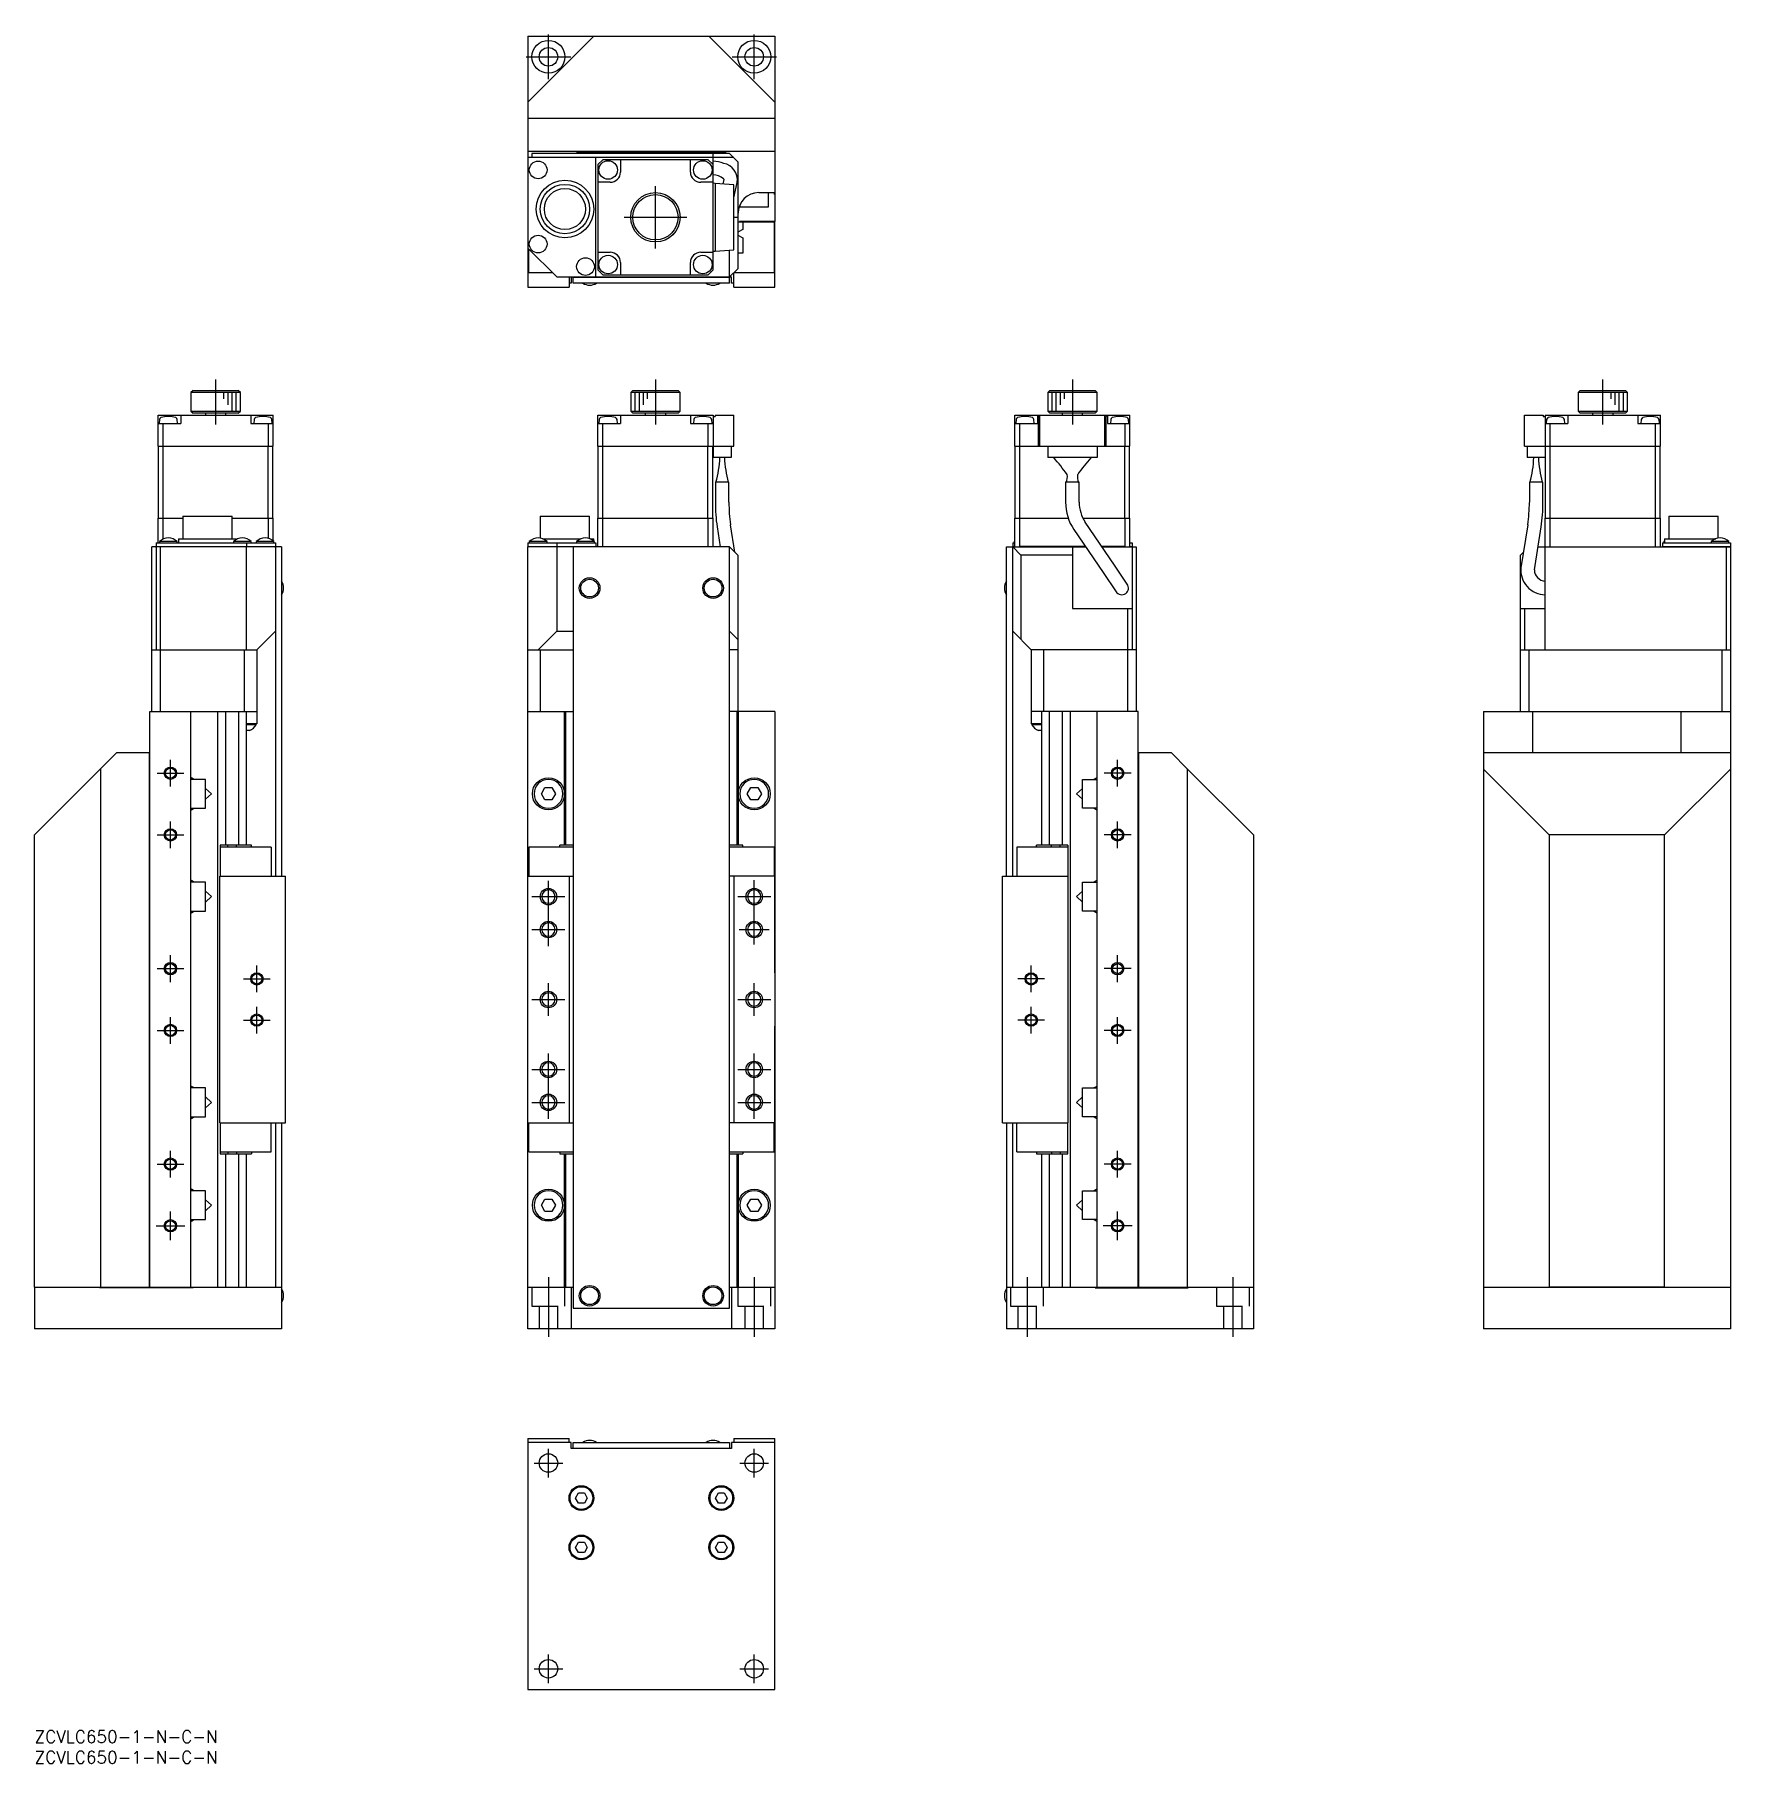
# Model space of a CAD drawing. Extents: x 0 to 412, y -8 to 412.
import ezdxf

# ---------------------------------------------------------------- set-up
doc = ezdxf.new("R2010")
doc.units = 0
doc.header["$LTSCALE"] = 0.5
doc.linetypes.add('CENTER', pattern=[50.8, 31.75, -6.35, 6.35, -6.35])
doc.linetypes.add('DASHED', pattern=[19.05, 12.7, -6.35])
for name, color, linetype in [('MSM_CENTER', 1, 'CENTER'), ('MSM_CONTINUOUS', 7, 'CONTINUOUS'), ('MSM_DASHED', 4, 'DASHED'), ('MSM_NARROW', 5, 'CONTINUOUS'), ('MSM_PART_NUMBER', 7, 'CONTINUOUS')]:
    doc.layers.add(name, color=color, linetype=linetype)
doc.styles.get("Standard").update_dxf_attribs({"font": 'txt.shx', "height": 3, "bigfont": 'bigfont.shx'})

# ---------------------------------------------------------------- blocks, each defined once
blk = doc.blocks.new('*U2')
at = {"layer": 'MSM_PART_NUMBER'}
blk.add_text('ZCVLC650-1-N-C-N', height=3, dxfattribs=at).set_placement((0, -3))
blk = doc.blocks.new('*U3')
at = {"layer": 'MSM_PART_NUMBER'}
blk.add_text('ZCVLC650-1-N-C-N', height=3, dxfattribs=at).set_placement((0, -8))

msp = doc.modelspace()

# ---------------------------------------------------------------- linework, layer by layer
at = {"layer": 'MSM_CENTER'}
for p, q in [((124.85, 401.38), (124.85, 412.18)), ((174.85, 401.38), (174.85, 412.18)), ((119.45, 406.78), (130.25, 406.78)), ((169.45, 406.78), (180.25, 406.78)), ((150.85, 360.18), (150.85, 375.38)), ((143.25, 367.78), (158.45, 367.78)), ((44, 317.43), (44, 328.38)), ((150.85, 328.38), (150.85, 317.43)), ((252.14, 328.38), (252.14, 317.43)), ((381.02, 317.43), (381.02, 328.38)), ((33, 229.41), (33, 235.91)), ((263.14, 229.41), (263.14, 235.91)), ((29.75, 232.66), (36.25, 232.66)), ((266.39, 232.66), (259.89, 232.66)), ((33, 214.41), (33, 220.91)), ((263.14, 214.41), (263.14, 220.91)), ((29.75, 217.66), (36.25, 217.66)), ((266.39, 217.66), (259.89, 217.66)), ((124.85, 190.66), (124.85, 206.66)), ((174.85, 191.01), (174.85, 206.66)), ((120.85, 202.66), (128.85, 202.66)), ((170.85, 202.66), (178.85, 202.66)), ((120.85, 194.66), (128.85, 194.66)), ((171.2, 194.66), (178.5, 194.66)), ((29.75, 185.16), (36.25, 185.16)), ((33, 181.91), (33, 188.41)), ((54, 179.41), (54, 185.91)), ((242.14, 179.41), (242.14, 185.91)), ((266.39, 185.16), (259.89, 185.16)), ((263.14, 181.91), (263.14, 188.41)), ((50.75, 182.66), (57.25, 182.66)), ((124.85, 173.66), (124.85, 181.66)), ((174.85, 173.66), (174.85, 181.66)), ((245.39, 182.66), (238.89, 182.66)), ((120.85, 177.66), (128.85, 177.66)), ((170.85, 177.66), (178.85, 177.66)), ((33, 166.91), (33, 173.41)), ((50.75, 172.66), (57.25, 172.66)), ((54, 169.41), (54, 175.91)), ((245.39, 172.66), (238.89, 172.66)), ((242.14, 169.41), (242.14, 175.91)), ((263.14, 166.91), (263.14, 173.41)), ((29.75, 170.16), (36.25, 170.16)), ((266.39, 170.16), (259.89, 170.16)), ((124.85, 148.66), (124.85, 164.66)), ((174.85, 148.66), (174.85, 164.66)), ((120.85, 160.66), (128.85, 160.66)), ((170.85, 160.66), (178.85, 160.66)), ((120.85, 152.66), (128.85, 152.66)), ((170.85, 152.66), (178.85, 152.66)), ((33, 134.41), (33, 140.91)), ((263.14, 134.41), (263.14, 140.91)), ((29.75, 137.66), (36.25, 137.66)), ((266.39, 137.66), (259.89, 137.66)), ((33, 119.16), (33, 126.16)), ((263.14, 119.16), (263.14, 126.16)), ((29.5, 122.66), (36.5, 122.66)), ((266.64, 122.66), (259.64, 122.66)), ((124.85, 110.16), (124.85, 95.66)), ((174.85, 110.16), (174.85, 95.66)), ((241.14, 110.16), (241.14, 95.66)), ((291.14, 110.16), (291.14, 95.66)), ((124.85, 61.53), (124.85, 68.48)), ((174.85, 61.53), (174.85, 68.48)), ((121.37, 65), (128.32, 65)), ((171.37, 65), (178.32, 65)), ((124.85, 11.53), (124.85, 18.48)), ((174.85, 11.53), (174.85, 18.48)), ((121.37, 15), (128.32, 15)), ((171.37, 15), (178.32, 15))]:
    msp.add_line(p, q, dxfattribs=at)
at = {"layer": 'MSM_CONTINUOUS'}
for p, q in [((119.85, 395.78), (135.85, 411.78)), ((119.85, 411.78), (179.85, 411.78)), ((119.85, 411.78), (119.85, 350.78)), ((163.85, 411.78), (179.85, 395.78)), ((179.85, 411.78), (179.85, 366.78)), ((119.85, 395.98), (119.95, 395.98)), ((119.95, 395.98), (119.95, 395.88)), ((179.85, 395.88), (179.75, 395.88)), ((179.85, 391.78), (119.85, 391.78)), ((119.85, 383.88), (119.95, 383.78)), ((179.85, 383.78), (119.85, 383.78)), ((168.85, 383.28), (120.85, 383.28)), ((120.85, 383.28), (120.85, 382.28)), ((120.85, 382.38), (164.85, 382.38)), ((131.85, 383.48), (131.85, 383.78)), ((167.85, 383.48), (131.85, 383.48)), ((164.85, 382.38), (164.75, 382.28)), ((164.85, 382.38), (164.85, 383.28)), ((167.85, 383.78), (167.85, 383.48)), ((170.85, 381.28), (168.85, 383.28)), ((179.75, 383.78), (179.85, 383.88)), ((169.85, 382.28), (119.85, 382.28)), ((136.35, 353.28), (136.35, 382.28)), ((138.05, 381.78), (136.85, 380.58)), ((136.85, 380.58), (136.85, 354.98)), ((163.65, 381.78), (138.05, 381.78)), ((142.35, 381.78), (142.35, 378.78)), ((159.35, 378.78), (159.35, 381.78)), ((164.85, 380.58), (163.65, 381.78)), ((164.85, 354.98), (164.85, 382.28)), ((170.85, 381.28), (170.85, 355.28)), ((139.85, 376.28), (136.85, 376.28)), ((164.85, 376.28), (161.85, 376.28)), ((165.35, 376), (164.85, 376.03)), ((169.85, 375.68), (165.35, 376)), ((165.35, 376), (165.35, 359.57)), ((167.5, 376.99), (167.24, 375.87)), ((167.38, 377.15), (167.46, 377.05)), ((167.46, 377.05), (167.5, 376.97)), ((169.85, 372.52), (170.72, 376.24)), ((169.85, 359.88), (169.85, 375.68)), ((171.35, 370.74), (171.35, 370.28)), ((171.35, 370.28), (178.35, 370.28)), ((175.95, 373.78), (179.85, 373.78)), ((178.35, 370.28), (178.35, 373.78)), ((179.75, 373.28), (179.75, 373.78)), ((179.85, 373.28), (179.75, 373.28)), ((169.85, 367.78), (170.85, 367.78)), ((170.95, 367.28), (170.85, 367.28)), ((170.85, 366.68), (179.65, 366.68)), ((170.95, 367.28), (170.95, 368.78)), ((179.85, 366.78), (171.25, 366.78)), ((171.25, 366.78), (171.25, 366.68)), ((172.05, 366.68), (172.05, 364.81)), ((179.65, 366.68), (179.65, 354.28)), ((179.85, 350.78), (179.85, 366.78)), ((172.05, 364.81), (170.85, 364.12)), ((170.85, 363.45), (172.05, 362.76)), ((172.05, 362.76), (172.05, 359.08)), ((119.85, 360.28), (126.85, 353.28)), ((120.05, 354.28), (120.05, 360.08)), ((136.85, 359.28), (139.85, 359.28)), ((161.85, 359.28), (164.85, 359.28)), ((164.85, 359.53), (165.35, 359.57)), ((165.35, 359.57), (169.85, 359.88)), ((168.85, 351.78), (168.85, 359.81)), ((172.05, 359.08), (170.85, 359.08)), ((125.85, 354.28), (120.05, 354.28)), ((126.85, 353.28), (169.35, 353.28)), ((129.85, 353.28), (129.85, 350.78)), ((130.35, 353.28), (130.35, 351.78)), ((130.85, 351.78), (130.85, 353.28)), ((168.85, 353.18), (130.85, 353.18)), ((136.85, 354.98), (138.05, 353.78)), ((138.05, 353.78), (163.65, 353.78)), ((142.35, 356.78), (142.35, 353.78)), ((159.35, 353.78), (159.35, 356.78)), ((163.65, 353.78), (164.85, 354.98)), ((170.85, 355.28), (168.85, 353.28)), ((169.35, 351.78), (169.35, 353.28)), ((169.85, 354.08), (169.65, 354.08)), ((179.65, 354.28), (169.85, 354.28)), ((169.85, 350.78), (169.85, 354.08)), ((119.85, 350.78), (129.85, 350.78)), ((130.35, 351.78), (129.85, 351.78)), ((168.85, 351.78), (130.85, 351.78)), ((169.85, 351.78), (169.35, 351.78)), ((169.85, 350.78), (179.85, 350.78)), ((38.5, 325.66), (38, 325.16)), ((38, 325.16), (38, 320.66)), ((50, 325.16), (38, 325.16)), ((38.5, 325.66), (49.5, 325.66)), ((50, 325.16), (49.5, 325.66)), ((50, 320.66), (50, 325.16)), ((145.35, 325.66), (144.85, 325.16)), ((156.85, 325.16), (144.85, 325.16)), ((144.85, 325.16), (144.85, 320.66)), ((145.35, 325.66), (156.35, 325.66)), ((156.85, 325.16), (156.35, 325.66)), ((156.85, 320.66), (156.85, 325.16)), ((246.64, 325.66), (246.14, 325.16)), ((258.14, 325.16), (246.14, 325.16)), ((246.14, 325.16), (246.14, 320.66)), ((246.64, 325.66), (257.64, 325.66)), ((258.14, 325.16), (257.64, 325.66)), ((258.14, 320.66), (258.14, 325.16)), ((375.52, 325.66), (375.02, 325.16)), ((387.02, 325.16), (375.02, 325.16)), ((375.02, 325.16), (375.02, 320.66)), ((375.52, 325.66), (386.52, 325.66)), ((387.02, 325.16), (386.52, 325.66)), ((387.02, 320.66), (387.02, 325.16)), ((30, 312.16), (30, 319.66)), ((30, 319.66), (58, 319.66)), ((35.5, 319.66), (35.5, 317.66)), ((38, 320.66), (38.5, 320.16)), ((38, 320.66), (50, 320.66)), ((49.5, 320.16), (38.5, 320.16)), ((41.5, 320.16), (41.5, 319.66)), ((46.5, 319.66), (46.5, 320.16)), ((49.5, 320.16), (50, 320.66)), ((52.5, 319.66), (52.5, 317.66)), ((58, 312.16), (58, 319.66)), ((136.85, 319.66), (164.85, 319.66)), ((136.85, 312.16), (136.85, 319.66)), ((142.35, 319.66), (142.35, 317.66)), ((144.85, 320.66), (156.85, 320.66)), ((144.85, 320.66), (145.35, 320.16)), ((156.35, 320.16), (145.35, 320.16)), ((148.35, 320.16), (148.35, 319.66)), ((153.35, 319.66), (153.35, 320.16)), ((156.35, 320.16), (156.85, 320.66)), ((159.35, 319.66), (159.35, 317.66)), ((164.85, 319.66), (164.85, 309.36)), ((164.85, 319.36), (165.35, 319.36)), ((165.35, 319.66), (169.85, 319.66)), ((165.35, 319.66), (165.35, 319.36)), ((169.85, 312.16), (169.85, 319.66)), ((238.14, 312.16), (238.14, 319.66)), ((238.14, 319.66), (266.14, 319.66)), ((243.64, 319.66), (243.64, 317.66)), ((243.89, 312.16), (243.89, 319.36)), ((243.89, 319.36), (243.92, 319.36)), ((243.92, 319.66), (243.92, 319.36)), ((244.24, 312.16), (244.24, 319.66)), ((246.14, 320.66), (246.64, 320.16)), ((246.14, 320.66), (258.14, 320.66)), ((257.64, 320.16), (246.64, 320.16)), ((249.64, 320.16), (249.64, 319.66)), ((254.64, 319.66), (254.64, 320.16)), ((257.64, 320.16), (258.14, 320.66)), ((260.04, 312.16), (260.04, 319.66)), ((260.35, 319.66), (260.35, 319.36)), ((260.35, 319.36), (260.39, 319.36)), ((260.39, 312.16), (260.39, 319.36)), ((260.64, 319.66), (260.64, 317.66)), ((266.14, 312.16), (266.14, 319.66)), ((362.02, 312.16), (362.02, 319.66)), ((362.02, 319.66), (366.52, 319.66)), ((366.52, 319.66), (366.52, 319.36)), ((366.52, 319.36), (367.02, 319.36)), ((367.02, 319.66), (395.02, 319.66)), ((367.02, 319.66), (367.02, 309.36)), ((372.52, 319.66), (372.52, 317.66)), ((375.02, 320.66), (387.02, 320.66)), ((375.02, 320.66), (375.52, 320.16)), ((386.52, 320.16), (375.52, 320.16)), ((378.52, 320.16), (378.52, 319.66)), ((383.52, 319.66), (383.52, 320.16)), ((386.52, 320.16), (387.02, 320.66)), ((389.52, 319.66), (389.52, 317.66)), ((395.02, 312.16), (395.02, 319.66)), ((30, 317.66), (35.5, 317.66)), ((30.34, 318.64), (30.25, 317.66)), ((31.2, 312.16), (31.2, 317.66)), ((34.75, 317.66), (34.66, 318.64)), ((52.5, 317.66), (58, 317.66)), ((53.34, 318.64), (53.25, 317.66)), ((56.8, 312.16), (56.8, 317.66)), ((57.75, 317.66), (57.66, 318.64)), ((136.85, 317.66), (142.35, 317.66)), ((137.18, 318.64), (137.1, 317.66)), ((138.05, 312.16), (138.05, 317.66)), ((141.6, 317.66), (141.51, 318.64)), ((159.35, 317.66), (164.85, 317.66)), ((160.18, 318.64), (160.1, 317.66)), ((163.65, 312.16), (163.65, 317.66)), ((164.6, 317.66), (164.51, 318.64)), ((238.14, 317.66), (243.64, 317.66)), ((238.48, 318.64), (238.39, 317.66)), ((239.34, 312.16), (239.34, 317.66)), ((242.89, 317.66), (242.8, 318.64)), ((260.64, 317.66), (266.14, 317.66)), ((261.48, 318.64), (261.39, 317.66)), ((264.94, 312.16), (264.94, 317.66)), ((265.89, 317.66), (265.8, 318.64)), ((367.02, 317.66), (372.52, 317.66)), ((367.36, 318.64), (367.27, 317.66)), ((368.22, 312.16), (368.22, 317.66)), ((371.77, 317.66), (371.68, 318.64)), ((389.52, 317.66), (395.02, 317.66)), ((390.36, 318.64), (390.27, 317.66)), ((393.82, 312.16), (393.82, 317.66)), ((394.77, 317.66), (394.68, 318.64)), ((30, 312.16), (58, 312.16)), ((30.1, 294.66), (30.1, 312.16)), ((31.24, 294.66), (31.24, 312.16)), ((56.76, 294.66), (56.76, 312.16)), ((57.9, 294.66), (57.9, 312.16)), ((136.85, 312.16), (169.85, 312.16)), ((136.95, 294.66), (136.95, 312.16)), ((138.09, 294.66), (138.09, 312.16)), ((163.61, 294.66), (163.61, 312.16)), ((164.75, 294.66), (164.75, 312.16)), ((169.25, 312.16), (169.25, 309.36)), ((238.14, 312.16), (266.14, 312.16)), ((238.24, 294.66), (238.24, 312.16)), ((239.38, 294.66), (239.38, 312.16)), ((246.14, 312.16), (246.14, 309.36)), ((258.14, 312.16), (258.14, 309.36)), ((264.9, 294.66), (264.9, 312.16)), ((266.04, 294.66), (266.04, 312.16)), ((362.02, 312.16), (395.02, 312.16)), ((362.62, 312.16), (362.62, 309.36)), ((367.12, 294.66), (367.12, 312.16)), ((368.26, 294.66), (368.26, 312.16)), ((393.78, 294.66), (393.78, 312.16)), ((394.92, 294.66), (394.92, 312.16)), ((169.25, 309.36), (164.85, 309.36)), ((258.14, 309.36), (246.14, 309.36)), ((367.02, 309.36), (362.62, 309.36)), ((168.7, 303.36), (165.4, 303.36)), ((165.4, 303.36), (165.4, 298.5)), ((168.7, 298.5), (168.7, 303.36)), ((253.79, 303.36), (250.49, 303.36)), ((250.49, 303.36), (250.49, 298.5)), ((253.4, 305.21), (253.44, 305.3)), ((253.79, 298.5), (253.79, 303.36)), ((366.47, 303.36), (363.17, 303.36)), ((363.17, 303.36), (363.17, 298.5)), ((366.47, 298.5), (366.47, 303.36)), ((30, 294.66), (36, 294.66)), ((30, 288.66), (30, 294.66)), ((31.2, 289.56), (31.2, 294.66)), ((36, 295.16), (48, 295.16)), ((36, 295.16), (36, 289.66)), ((48, 289.66), (48, 295.16)), ((48, 294.66), (58, 294.66)), ((56.8, 289.75), (56.8, 294.66)), ((58, 289.09), (58, 294.66)), ((122.85, 295.16), (134.85, 295.16)), ((122.85, 295.16), (122.85, 289.82)), ((134.85, 289.69), (134.85, 295.16)), ((136.85, 287.66), (136.85, 294.66)), ((136.85, 294.66), (164.85, 294.66)), ((138.05, 287.66), (138.05, 294.66)), ((163.65, 287.66), (163.65, 294.66)), ((164.85, 287.76), (164.85, 294.66)), ((238.14, 287.66), (238.14, 294.66)), ((238.14, 294.66), (251.13, 294.66)), ((239.34, 287.76), (239.34, 294.66)), ((254.7, 294.66), (266.14, 294.66)), ((264.94, 287.76), (264.94, 294.66)), ((266.14, 287.66), (266.14, 294.66)), ((367.02, 287.76), (367.02, 294.66)), ((367.02, 294.66), (395.02, 294.66)), ((368.22, 287.66), (368.22, 294.66)), ((393.82, 287.66), (393.82, 294.66)), ((395.02, 287.66), (395.02, 294.66)), ((397.02, 295.16), (409.02, 295.16)), ((397.02, 295.16), (397.02, 289.66)), ((409.02, 289.82), (409.02, 295.16)), ((165.83, 292.53), (166.6, 287.66)), ((170.14, 286.37), (169.09, 293.04)), ((252.52, 291.86), (259.6, 281.41)), ((262.34, 283.26), (255.25, 293.71)), ((362.78, 293.04), (361.13, 282.59)), ((364.39, 282.08), (366.04, 292.53)), ((29.4, 287.66), (28.5, 287.66)), ((28.5, 247.66), (28.5, 287.66)), ((29.4, 287.66), (29.5, 287.56)), ((29.5, 288.66), (29.5, 287.76)), ((29.5, 288.66), (58.5, 288.66)), ((29.5, 287.76), (58.5, 287.76)), ((29.5, 287.76), (29.6, 287.66)), ((29.5, 287.66), (29.5, 262.66)), ((58.5, 287.66), (29.5, 287.66)), ((34.65, 288.95), (30.35, 288.95)), ((30.35, 288.95), (30.35, 288.66)), ((30.5, 287.66), (30.5, 247.66)), ((34.65, 288.66), (34.65, 288.95)), ((35, 289.66), (49, 289.66)), ((35, 289.66), (35, 288.66)), ((52.65, 288.95), (48.35, 288.95)), ((48.35, 288.95), (48.35, 288.66)), ((49, 289.46), (49, 289.66)), ((51.46, 287.66), (51.5, 287.76)), ((51.5, 288.66), (51.5, 287.76)), ((51.5, 262.66), (51.5, 287.66)), ((52.65, 288.66), (52.65, 288.95)), ((58.15, 288.95), (53.85, 288.95)), ((53.85, 288.95), (53.85, 288.66)), ((58.15, 288.66), (58.15, 288.95)), ((58.4, 287.66), (58.5, 287.76)), ((58.5, 288.66), (58.5, 287.76)), ((58.6, 287.66), (58.5, 287.56)), ((58.5, 287.66), (58.5, 207.66)), ((60, 287.66), (58.6, 287.66)), ((60, 287.66), (60, 207.66)), ((119.85, 288.66), (136.35, 288.66)), ((119.85, 288.66), (119.85, 287.76)), ((119.95, 287.66), (119.85, 287.76)), ((119.85, 287.76), (136.35, 287.76)), ((119.85, 97.66), (119.85, 287.66)), ((168.85, 287.66), (119.85, 287.66)), ((124.5, 288.95), (120.2, 288.95)), ((120.2, 288.95), (120.2, 288.66)), ((123.43, 289.66), (132.77, 289.66)), ((124.5, 288.66), (124.5, 288.95)), ((126.85, 288.66), (126.85, 287.76)), ((126.89, 287.66), (126.85, 287.76)), ((126.85, 287.66), (126.85, 267.16)), ((130.85, 287.66), (130.85, 102.66)), ((136, 288.95), (131.7, 288.95)), ((131.7, 288.95), (131.7, 288.66)), ((134.93, 289.66), (135.85, 289.66)), ((135.85, 289.09), (135.85, 289.66)), ((136, 288.66), (136, 288.95)), ((136.25, 287.66), (136.35, 287.76)), ((136.35, 288.66), (136.35, 287.76)), ((164.75, 287.66), (164.85, 287.76)), ((170.85, 285.66), (168.85, 287.66)), ((168.85, 102.66), (168.85, 287.66)), ((236.14, 207.66), (236.14, 287.66)), ((236.14, 287.66), (237.54, 287.66)), ((237.64, 287.56), (237.54, 287.66)), ((237.64, 288.66), (238.14, 288.66)), ((237.64, 288.66), (237.64, 287.76)), ((237.74, 287.66), (237.64, 287.76)), ((237.64, 287.76), (238.14, 287.76)), ((239.64, 285.66), (237.64, 287.66)), ((237.64, 287.66), (255.37, 287.66)), ((237.64, 207.66), (237.64, 287.66)), ((238.14, 288.95), (237.99, 288.95)), ((237.99, 288.95), (237.99, 288.66)), ((239.24, 287.66), (239.34, 287.76)), ((255.3, 287.76), (239.34, 287.76)), ((252.14, 287.66), (252.14, 272.66)), ((264.94, 287.76), (259.29, 287.76)), ((259.35, 287.66), (266.64, 287.66)), ((264.94, 287.76), (265.04, 287.66)), ((266.14, 288.66), (266.64, 288.66)), ((266.14, 287.76), (266.64, 287.76)), ((266.64, 287.76), (266.54, 287.66)), ((266.64, 288.66), (266.64, 287.76)), ((266.64, 287.66), (266.64, 262.66)), ((266.74, 287.66), (266.64, 287.56)), ((266.74, 262.66), (266.74, 287.66)), ((266.74, 287.66), (267.64, 287.66)), ((267.64, 287.66), (267.64, 247.66)), ((361.73, 286.37), (361.02, 285.66)), ((365.27, 287.66), (412.02, 287.66)), ((367.02, 287.76), (367.12, 287.66)), ((367.02, 262.66), (367.02, 287.66)), ((395.52, 288.66), (412.02, 288.66)), ((395.52, 288.66), (395.52, 287.76)), ((395.52, 287.76), (412.02, 287.76)), ((395.52, 287.76), (395.62, 287.66)), ((396.02, 288.95), (395.87, 288.95)), ((395.87, 288.95), (395.87, 288.66)), ((396.02, 289.66), (408.44, 289.66)), ((396.02, 289.66), (396.02, 288.66)), ((411.67, 288.95), (407.37, 288.95)), ((407.37, 288.95), (407.37, 288.66)), ((411.02, 287.66), (411.02, 262.66)), ((411.67, 288.66), (411.67, 288.95)), ((412.02, 287.76), (411.92, 287.66)), ((412.02, 288.66), (412.02, 287.76)), ((412.02, 287.66), (412.02, 97.66)), ((170.85, 285.66), (170.85, 247.66)), ((239.64, 285.66), (239.64, 265.16)), ((252.14, 285.66), (239.64, 285.66)), ((265.48, 278.62), (262.34, 283.26)), ((361.02, 247.66), (361.02, 285.66)), ((259.6, 281.41), (262.75, 276.77)), ((252.14, 272.66), (266.64, 272.66)), ((265.64, 247.66), (265.64, 272.66)), ((361.02, 272.66), (367.02, 272.66)), ((362.02, 272.66), (362.02, 262.66)), ((54, 262.66), (58.5, 267.16)), ((122.35, 262.66), (126.85, 267.16)), ((126.85, 267.16), (130.85, 267.16)), ((168.85, 267.16), (170.85, 265.16)), ((237.64, 267.16), (242.14, 262.66)), ((28.5, 262.66), (54, 262.66)), ((51, 247.66), (51, 262.66)), ((54, 262.66), (54, 244.66)), ((119.85, 262.66), (130.85, 262.66)), ((122.85, 262.66), (122.85, 247.66)), ((170.85, 262.66), (168.85, 262.66)), ((242.14, 262.66), (242.14, 244.66)), ((267.64, 262.66), (242.14, 262.66)), ((245.14, 262.66), (245.14, 247.66)), ((361.02, 262.66), (412.02, 262.66)), ((363.02, 262.66), (363.02, 247.66)), ((410.02, 247.66), (410.02, 262.66)), ((28, 107.66), (28, 247.66)), ((28, 247.66), (54, 247.66)), ((38, 107.66), (38, 247.66)), ((44.5, 107.66), (44.5, 247.66)), ((46.46, 215.16), (46.46, 247.66)), ((49.54, 247.66), (49.54, 215.16)), ((51.5, 215.16), (51.5, 247.66)), ((54, 244.66), (51.5, 244.66)), ((53.85, 244.46), (51.5, 244.46)), ((53.85, 244.46), (53.85, 244.66)), ((119.85, 247.66), (130.85, 247.66)), ((128.75, 215.16), (128.75, 247.66)), ((129.05, 215.16), (129.05, 247.66)), ((179.85, 247.66), (168.85, 247.66)), ((170.65, 247.66), (170.65, 215.16)), ((170.95, 247.66), (170.95, 215.16)), ((179.85, 247.66), (179.85, 97.66)), ((268.14, 247.66), (242.14, 247.66)), ((244.64, 244.66), (242.14, 244.66)), ((242.29, 244.66), (242.29, 244.46)), ((244.64, 244.46), (242.29, 244.46)), ((244.64, 247.66), (244.64, 215.16)), ((246.6, 215.16), (246.6, 247.66)), ((249.68, 247.66), (249.68, 215.16)), ((251.64, 247.66), (251.64, 107.66)), ((258.14, 107.66), (258.14, 247.66)), ((268.14, 107.66), (268.14, 247.66)), ((352.02, 247.66), (352.02, 97.66)), ((352.02, 247.66), (412.02, 247.66)), ((364.02, 237.66), (364.02, 247.66)), ((400.02, 237.66), (400.02, 247.66)), ((52.22, 243.01), (51.5, 243.01)), ((244.64, 243.01), (243.92, 243.01)), ((20, 237.66), (0, 217.66)), ((20, 237.66), (28, 237.66)), ((27.9, 107.66), (27.9, 237.66)), ((268.14, 237.66), (276.14, 237.66)), ((268.24, 237.66), (268.24, 107.66)), ((280.14, 233.66), (276.14, 237.66)), ((352.02, 237.66), (412.02, 237.66)), ((16, 233.66), (16, 107.66)), ((38.12, 231.56), (38, 231.4)), ((41.5, 231.16), (38, 231.16)), ((38.87, 231.16), (38.12, 231.56)), ((41.5, 224.16), (41.5, 231.16)), ((254.64, 224.16), (254.64, 231.16)), ((254.64, 231.16), (258.14, 231.16)), ((257.27, 231.16), (258.02, 231.56)), ((258.02, 231.56), (258.14, 231.4)), ((280.14, 107.66), (280.14, 233.66)), ((296.14, 217.66), (280.14, 233.66)), ((368.02, 217.66), (352.02, 233.66)), ((412.02, 233.66), (396.02, 217.66)), ((43, 227.66), (41.5, 228.98)), ((41.5, 226.34), (43, 227.66)), ((123.12, 227.66), (123.98, 229.16)), ((123.98, 226.16), (123.12, 227.66)), ((123.98, 229.16), (125.71, 229.16)), ((125.71, 229.16), (126.58, 227.66)), ((126.58, 227.66), (125.71, 226.16)), ((173.12, 227.66), (173.98, 229.16)), ((173.98, 226.16), (173.12, 227.66)), ((173.98, 229.16), (175.71, 229.16)), ((175.71, 229.16), (176.58, 227.66)), ((176.58, 227.66), (175.71, 226.16)), ((253.14, 227.66), (254.64, 228.98)), ((254.64, 226.34), (253.14, 227.66)), ((38, 224.16), (41.5, 224.16)), ((38, 223.92), (38.12, 223.76)), ((38.12, 223.76), (38.87, 224.16)), ((125.71, 226.16), (123.98, 226.16)), ((175.71, 226.16), (173.98, 226.16)), ((258.14, 224.16), (254.64, 224.16)), ((258.02, 223.76), (257.27, 224.16)), ((258.14, 223.92), (258.02, 223.76)), ((0, 107.76), (0, 217.66)), ((45.1, 215.16), (45.1, 207.66)), ((52.7, 215.16), (45.1, 215.16)), ((57.5, 214.66), (45.1, 214.66)), ((46.98, 214.66), (46.98, 215.16)), ((49.02, 214.66), (49.02, 215.16)), ((52.7, 214.66), (52.7, 215.16)), ((57.5, 214.66), (57.5, 207.66)), ((120.05, 214.66), (120.05, 207.66)), ((130.85, 214.66), (120.05, 214.66)), ((127.65, 214.66), (127.65, 215.16)), ((130.85, 215.16), (127.65, 215.16)), ((172.05, 215.16), (168.85, 215.16)), ((179.65, 214.66), (168.85, 214.66)), ((172.05, 214.66), (172.05, 215.16)), ((179.65, 214.66), (179.65, 207.66)), ((238.64, 214.66), (238.64, 207.66)), ((251.04, 214.66), (238.64, 214.66)), ((243.44, 214.66), (243.44, 215.16)), ((251.04, 215.16), (243.44, 215.16)), ((247.11, 214.66), (247.11, 215.16)), ((249.16, 214.66), (249.16, 215.16)), ((251.04, 215.16), (251.04, 207.66)), ((296.14, 217.66), (296.14, 107.76)), ((396.02, 217.66), (368.02, 217.66)), ((368.02, 217.66), (368.02, 107.76)), ((396.02, 107.76), (396.02, 217.66)), ((38.12, 206.56), (38, 206.4)), ((41.5, 206.16), (38, 206.16)), ((38.87, 206.16), (38.12, 206.56)), ((41.5, 199.16), (41.5, 206.16)), ((45, 147.66), (45, 207.66)), ((45, 207.66), (61, 207.66)), ((61, 147.66), (61, 207.66)), ((119.85, 207.66), (130.85, 207.66)), ((129.85, 207.66), (129.85, 147.66)), ((179.85, 207.66), (168.85, 207.66)), ((169.85, 207.66), (169.85, 147.66)), ((179.85, 184.16), (179.85, 207.66)), ((235.14, 147.66), (235.14, 207.66)), ((235.14, 207.66), (251.14, 207.66)), ((251.14, 147.66), (251.14, 207.66)), ((254.64, 199.16), (254.64, 206.16)), ((254.64, 206.16), (258.14, 206.16)), ((257.27, 206.16), (258.02, 206.56)), ((258.02, 206.56), (258.14, 206.4)), ((43, 202.66), (41.5, 203.98)), ((41.5, 201.34), (43, 202.66)), ((253.14, 202.66), (254.64, 203.98)), ((254.64, 201.34), (253.14, 202.66)), ((38, 199.16), (41.5, 199.16)), ((38, 198.92), (38.12, 198.76)), ((38.12, 198.76), (38.87, 199.16)), ((258.14, 199.16), (254.64, 199.16)), ((258.02, 198.76), (257.27, 199.16)), ((258.14, 198.92), (258.02, 198.76)), ((179.85, 147.66), (179.85, 171.16)), ((38.12, 156.56), (38, 156.4)), ((41.5, 156.16), (38, 156.16)), ((38.87, 156.16), (38.12, 156.56)), ((41.5, 149.16), (41.5, 156.16)), ((254.64, 149.16), (254.64, 156.16)), ((254.64, 156.16), (258.14, 156.16)), ((257.27, 156.16), (258.02, 156.56)), ((258.02, 156.56), (258.14, 156.4)), ((43, 152.66), (41.5, 153.98)), ((41.5, 151.34), (43, 152.66)), ((253.14, 152.66), (254.64, 153.98)), ((254.64, 151.34), (253.14, 152.66)), ((38, 149.16), (41.5, 149.16)), ((38, 148.92), (38.12, 148.76)), ((38.12, 148.76), (38.87, 149.16)), ((45, 147.66), (61, 147.66)), ((45.1, 147.66), (45.1, 140.16)), ((57.5, 140.66), (57.5, 147.66)), ((58.5, 147.66), (58.5, 107.66)), ((60, 147.66), (60, 97.66)), ((119.85, 147.66), (130.85, 147.66)), ((120.05, 140.66), (120.05, 147.66)), ((179.85, 147.66), (168.85, 147.66)), ((179.65, 140.66), (179.65, 147.66)), ((235.14, 147.66), (251.14, 147.66)), ((236.14, 147.66), (236.14, 97.66)), ((237.64, 107.66), (237.64, 147.66)), ((238.64, 140.66), (238.64, 147.66)), ((251.04, 140.16), (251.04, 147.66)), ((258.14, 149.16), (254.64, 149.16)), ((258.02, 148.76), (257.27, 149.16)), ((258.14, 148.92), (258.02, 148.76)), ((45.1, 140.66), (57.5, 140.66)), ((45.1, 140.16), (52.7, 140.16)), ((46.46, 107.66), (46.46, 140.16)), ((46.98, 140.66), (46.98, 140.16)), ((49.02, 140.66), (49.02, 140.16)), ((49.54, 140.16), (49.54, 107.66)), ((51.5, 107.66), (51.5, 140.16)), ((52.7, 140.66), (52.7, 140.16)), ((120.05, 140.66), (130.85, 140.66)), ((127.65, 140.66), (127.65, 140.16)), ((127.65, 140.16), (130.85, 140.16)), ((128.75, 107.66), (128.75, 140.16)), ((129.05, 107.66), (129.05, 140.16)), ((168.85, 140.66), (179.65, 140.66)), ((168.85, 140.16), (172.05, 140.16)), ((170.65, 140.16), (170.65, 107.66)), ((170.95, 140.16), (170.95, 107.66)), ((172.05, 140.66), (172.05, 140.16)), ((238.64, 140.66), (251.04, 140.66)), ((243.44, 140.66), (243.44, 140.16)), ((243.44, 140.16), (251.04, 140.16)), ((244.64, 140.16), (244.64, 107.66)), ((246.6, 107.66), (246.6, 140.16)), ((247.11, 140.66), (247.11, 140.16)), ((249.16, 140.66), (249.16, 140.16)), ((249.68, 140.16), (249.68, 107.66)), ((38.12, 131.56), (38, 131.4)), ((41.5, 131.16), (38, 131.16)), ((38.87, 131.16), (38.12, 131.56)), ((41.5, 124.16), (41.5, 131.16)), ((254.64, 124.16), (254.64, 131.16)), ((254.64, 131.16), (258.14, 131.16)), ((257.27, 131.16), (258.02, 131.56)), ((258.02, 131.56), (258.14, 131.4)), ((43, 127.66), (41.5, 128.98)), ((41.5, 126.34), (43, 127.66)), ((123.12, 127.66), (123.98, 129.16)), ((123.98, 126.16), (123.12, 127.66)), ((123.98, 129.16), (125.71, 129.16)), ((125.71, 126.16), (123.98, 126.16)), ((125.71, 129.16), (126.58, 127.66)), ((126.58, 127.66), (125.71, 126.16)), ((173.12, 127.66), (173.98, 129.16)), ((173.98, 126.16), (173.12, 127.66)), ((173.98, 129.16), (175.71, 129.16)), ((175.71, 126.16), (173.98, 126.16)), ((175.71, 129.16), (176.58, 127.66)), ((176.58, 127.66), (175.71, 126.16)), ((253.14, 127.66), (254.64, 128.98)), ((254.64, 126.34), (253.14, 127.66)), ((38, 124.16), (41.5, 124.16)), ((38, 123.92), (38.12, 123.76)), ((38.12, 123.76), (38.87, 124.16)), ((258.14, 124.16), (254.64, 124.16)), ((258.02, 123.76), (257.27, 124.16)), ((258.14, 123.92), (258.02, 123.76)), ((0, 107.76), (0.1, 107.66)), ((0, 107.66), (0, 97.66)), ((60, 107.66), (0, 107.66)), ((15.8, 107.56), (15.8, 107.66)), ((38.5, 107.56), (15.8, 107.56)), ((38.5, 107.56), (38.5, 107.66)), ((130.85, 107.66), (119.85, 107.66)), ((130.35, 107.66), (130.35, 97.66)), ((179.85, 107.66), (168.85, 107.66)), ((169.35, 107.66), (169.35, 97.66)), ((296.14, 107.66), (236.14, 107.66)), ((257.64, 107.56), (257.64, 107.66)), ((257.64, 107.56), (280.24, 107.56)), ((280.24, 107.56), (280.24, 107.66)), ((296.04, 107.66), (296.14, 107.76)), ((296.14, 107.66), (296.14, 97.66)), ((412.02, 107.66), (352.02, 107.66)), ((367.92, 107.66), (368.02, 107.76)), ((396.02, 107.76), (368.02, 107.76)), ((396.02, 107.76), (396.12, 107.66)), ((130.85, 102.66), (168.85, 102.66)), ((60, 97.66), (0, 97.66)), ((179.85, 97.66), (119.85, 97.66)), ((296.14, 97.66), (236.14, 97.66)), ((412.02, 97.66), (352.02, 97.66)), ((119.85, 71), (129.85, 71)), ((119.85, 71), (119.85, 10)), ((130.35, 70), (119.85, 70)), ((129.85, 70), (129.85, 71)), ((130.35, 68.5), (130.35, 70)), ((169.35, 68.5), (130.35, 68.5)), ((130.85, 70), (168.85, 70)), ((130.85, 68.5), (130.85, 70)), ((130.85, 68.6), (168.85, 68.6)), ((168.85, 70), (168.85, 68.5)), ((169.35, 70), (169.35, 68.5)), ((179.85, 70), (169.35, 70)), ((169.85, 71), (179.85, 71)), ((169.85, 71), (169.85, 70)), ((179.85, 10), (179.85, 71)), ((131.41, 56.5), (132.13, 57.75)), ((132.13, 55.25), (131.41, 56.5)), ((132.13, 57.75), (133.57, 57.75)), ((133.57, 55.25), (132.13, 55.25)), ((133.57, 57.75), (134.29, 56.5)), ((134.29, 56.5), (133.57, 55.25)), ((165.41, 56.5), (166.13, 57.75)), ((166.13, 55.25), (165.41, 56.5)), ((166.13, 57.75), (167.57, 57.75)), ((167.57, 55.25), (166.13, 55.25)), ((167.57, 57.75), (168.29, 56.5)), ((168.29, 56.5), (167.57, 55.25)), ((131.41, 44.5), (132.13, 45.75)), ((132.13, 43.25), (131.41, 44.5)), ((132.13, 45.75), (133.57, 45.75)), ((133.57, 43.25), (132.13, 43.25)), ((133.57, 45.75), (134.29, 44.5)), ((134.29, 44.5), (133.57, 43.25)), ((165.41, 44.5), (166.13, 45.75)), ((166.13, 43.25), (165.41, 44.5)), ((166.13, 45.75), (167.57, 45.75)), ((167.57, 43.25), (166.13, 43.25)), ((167.57, 45.75), (168.29, 44.5)), ((168.29, 44.5), (167.57, 43.25)), ((119.85, 10), (179.85, 10))]:
    msp.add_line(p, q, dxfattribs=at)
for centre, radius in [((124.85, 406.78), 4), ((124.85, 406.78), 2.25), ((174.85, 406.78), 4), ((174.85, 406.78), 2.25), ((122.35, 379.28), 2.15), ((139.35, 379.28), 2.25), ((162.35, 379.28), 2.25), ((128.85, 369.78), 7), ((128.85, 369.78), 6), ((128.85, 369.78), 5), ((150.85, 367.78), 6), ((150.85, 367.78), 5.5), ((122.35, 361.28), 2.15), ((133.85, 355.78), 2.15), ((139.35, 356.28), 2.25), ((162.35, 356.28), 2.25), ((134.85, 277.66), 2.5), ((134.85, 277.66), 2.15), ((164.85, 277.66), 2.5), ((164.85, 277.66), 2.15), ((33, 232.66), 1.23), ((124.85, 227.66), 3.9), ((174.85, 227.66), 3.9), ((263.14, 232.66), 1.23), ((33, 217.66), 1.23), ((263.14, 217.66), 1.23), ((33, 185.16), 1.23), ((263.14, 185.16), 1.23), ((54, 182.66), 1.23), ((242.14, 182.66), 1.23), ((54, 172.66), 1.23), ((242.14, 172.66), 1.23), ((33, 170.16), 1.23), ((263.14, 170.16), 1.23), ((33, 137.66), 1.23), ((263.14, 137.66), 1.23), ((124.85, 127.66), 3.9), ((174.85, 127.66), 3.9), ((33, 122.66), 1.23), ((263.14, 122.66), 1.23), ((134.85, 105.66), 2.5), ((134.85, 105.66), 2.15), ((164.85, 105.66), 2.5), ((164.85, 105.66), 2.15), ((124.85, 65), 2.25), ((174.85, 65), 2.25), ((132.85, 56.5), 3), ((132.85, 56.5), 2.75), ((166.85, 56.5), 3), ((166.85, 56.5), 2.75), ((132.85, 44.5), 3), ((132.85, 44.5), 2.75), ((166.85, 44.5), 3), ((166.85, 44.5), 2.75), ((124.85, 15), 2.25), ((174.85, 15), 2.25)]:
    msp.add_circle(centre, radius, dxfattribs=at)
at = {"layer": 'MSM_CONTINUOUS', "extrusion": (0, 0, -1)}
for centre, radius in [((-124.85, 227.66), 3.5), ((-174.85, 227.66), 3.5), ((-124.85, 202.66), 1.62), ((-174.85, 202.66), 1.62), ((-124.85, 194.66), 1.62), ((-174.85, 194.66), 1.62), ((-124.85, 177.66), 1.62), ((-174.85, 177.66), 1.62), ((-124.85, 160.66), 1.62), ((-174.85, 160.66), 1.62), ((-124.85, 152.66), 1.62), ((-174.85, 152.66), 1.62), ((-124.85, 127.66), 3.5), ((-174.85, 127.66), 3.5)]:
    msp.add_circle(centre, radius, dxfattribs=at)
at = {"layer": 'MSM_CONTINUOUS'}
for centre, radius, start, end in [((139.85, 378.78), 2.5, 270, 0), ((161.85, 378.78), 2.5, 180, 270), ((164.27, 371.98), 9.45, 70.4373, 86.4987), ((166.62, 376.82), 4.14, 352.4446, 78.6833), ((164.65, 373.74), 4.37, 51.3799, 87.4339), ((175.95, 368.78), 5, 90, 180), ((139.85, 356.78), 2.5, 0, 90), ((161.85, 356.78), 2.5, 90, 180), ((134.85, 354.28), 3, 236.4427, 303.5573), ((164.85, 354.28), 3, 236.4427, 303.5573), ((32.5, 313.36), 6, 72.3708, 107.6292), ((55.5, 313.36), 6, 72.3708, 107.6292), ((139.35, 313.36), 6, 72.3708, 107.6292), ((162.35, 313.36), 6, 72.3708, 107.6292), ((240.64, 313.36), 6, 72.3708, 107.6292), ((263.64, 313.36), 6, 72.3708, 107.6292), ((369.52, 313.36), 6, 72.3708, 107.6292), ((392.52, 313.36), 6, 72.3708, 107.6292), ((30.83, 318.6), 0.5, 107.6292, 175), ((34.17, 318.6), 0.5, 5, 72.3708), ((53.83, 318.6), 0.5, 107.6292, 175), ((57.17, 318.6), 0.5, 5, 72.3708), ((137.68, 318.6), 0.5, 107.6292, 175), ((141.01, 318.6), 0.5, 5, 72.3708), ((160.68, 318.6), 0.5, 107.6292, 175), ((164.01, 318.6), 0.5, 5, 72.3708), ((238.97, 318.6), 0.5, 107.6292, 175), ((242.31, 318.6), 0.5, 5, 72.3708), ((261.97, 318.6), 0.5, 107.6292, 175), ((265.31, 318.6), 0.5, 5, 72.3708), ((367.85, 318.6), 0.5, 107.6292, 175), ((371.19, 318.6), 0.5, 5, 72.3708), ((390.85, 318.6), 0.5, 107.6292, 175), ((394.19, 318.6), 0.5, 5, 72.3708), ((139.61, 310.51), 26.91, 344.5954, 357.5566), ((196.19, 310.77), 28.62, 182.8322, 195.0159), ((211.11, 277.33), 48.58, 35.093, 41.2478), ((302.31, 270), 60.29, 139.2516, 144.1616), ((335.68, 310.77), 28.62, 344.9841, 357.1678), ((394.23, 310.82), 28.89, 182.8902, 194.9579), ((247.96, 304.63), 2.97, 334.6953, 12.2257), ((256.56, 304.67), 3.21, 170.2787, 204.1179), ((204.6, 298.3), 39.2, 179.7178, 188.4755), ((204.36, 298.29), 35.66, 179.6613, 188.4567), ((262.33, 298.49), 11.84, 179.9509, 214.0564), ((262.33, 298.49), 8.54, 179.9287, 214.0288), ((327.03, 298.32), 36.14, 351.6013, 0.2806), ((327.12, 298.31), 39.35, 351.5412, 0.2655), ((32.5, 286.86), 3, 44.22, 135.78), ((50.5, 286.86), 3, 44.22, 135.78), ((56, 286.86), 3, 44.22, 135.78), ((122.35, 286.86), 3, 44.22, 135.78), ((133.85, 286.86), 3, 44.22, 135.78), ((240.14, 286.86), 3, 131.8103, 135.78), ((398.02, 286.86), 3, 131.8103, 135.78), ((398.02, 286.86), 3, 109.4712, 111.0395), ((409.52, 286.86), 3, 44.22, 135.78), ((367.09, 282.03), 5.99, 174.6051, 269.3043), ((367.12, 282.1), 2.73, 180.4074, 267.8441), ((57.5, 277.66), 3, 326.4427, 33.5573), ((238.64, 277.66), 3, 146.4427, 213.5573), ((264.11, 277.69), 1.66, 306.3514, 34.4401), ((264.12, 277.7), 1.65, 213.8303, 306.0121), ((51, 246.02), 3.25, 292.061, 331.2734), ((245.14, 246.02), 3.25, 208.7266, 247.939), ((57.5, 105.66), 3, 326.4427, 33.5573), ((238.64, 105.66), 3, 146.4427, 213.5573), ((134.85, 67.5), 3, 56.4427, 123.5573), ((164.85, 67.5), 3, 56.4427, 123.5573)]:
    msp.add_arc(centre, radius, start, end, dxfattribs=at)
at = {"layer": 'MSM_DASHED'}
for p, q in [((120.85, 107.66), (120.85, 103.16)), ((128.85, 103.16), (128.85, 107.66)), ((170.85, 107.66), (170.85, 103.16)), ((178.85, 103.16), (178.85, 107.66)), ((237.14, 107.66), (237.14, 103.16)), ((245.14, 103.16), (245.14, 107.66)), ((287.14, 107.66), (287.14, 103.16)), ((295.14, 103.16), (295.14, 107.66)), ((120.85, 103.16), (128.85, 103.16)), ((122.6, 103.16), (122.6, 97.66)), ((127.1, 97.66), (127.1, 103.16)), ((170.85, 103.16), (178.85, 103.16)), ((172.6, 103.16), (172.6, 97.66)), ((177.1, 97.66), (177.1, 103.16)), ((237.14, 103.16), (245.14, 103.16)), ((238.89, 103.16), (238.89, 97.66)), ((243.39, 97.66), (243.39, 103.16)), ((287.14, 103.16), (295.14, 103.16)), ((288.89, 103.16), (288.89, 97.66)), ((293.39, 97.66), (293.39, 103.16))]:
    msp.add_line(p, q, dxfattribs=at)
at = {"layer": 'MSM_NARROW'}
for p, q in [((46, 323.66), (46, 325.16)), ((47, 322.16), (47, 325.16)), ((48, 320.66), (48, 325.16)), ((49, 320.66), (49, 325.16)), ((145.85, 325.16), (145.85, 320.66)), ((146.85, 325.16), (146.85, 320.66)), ((147.85, 325.16), (147.85, 322.16)), ((148.85, 325.16), (148.85, 323.66)), ((247.14, 325.16), (247.14, 320.66)), ((248.14, 325.16), (248.14, 320.66)), ((249.14, 325.16), (249.14, 322.16)), ((250.14, 325.16), (250.14, 323.66)), ((383.02, 323.66), (383.02, 325.16)), ((384.02, 322.16), (384.02, 325.16)), ((385.02, 320.66), (385.02, 325.16)), ((386.02, 320.66), (386.02, 325.16))]:
    msp.add_line(p, q, dxfattribs=at)
for centre, radius in [((33, 232.66), 1.5), ((263.14, 232.66), 1.5), ((33, 217.66), 1.5), ((263.14, 217.66), 1.5), ((124.85, 202.66), 2), ((174.85, 202.66), 2), ((124.85, 194.66), 2), ((174.85, 194.66), 2), ((33, 185.16), 1.5), ((263.14, 185.16), 1.5), ((54, 182.66), 1.5), ((242.14, 182.66), 1.5), ((124.85, 177.66), 2), ((174.85, 177.66), 2), ((54, 172.66), 1.5), ((242.14, 172.66), 1.5), ((33, 170.16), 1.5), ((263.14, 170.16), 1.5), ((124.85, 160.66), 2), ((174.85, 160.66), 2), ((124.85, 152.66), 2), ((174.85, 152.66), 2), ((33, 137.66), 1.5), ((263.14, 137.66), 1.5), ((33, 122.66), 1.5), ((263.14, 122.66), 1.5)]:
    msp.add_circle(centre, radius, dxfattribs=at)

# ---------------------------------------------------------------- block references
at = {"layer": 'MSM_CONTINUOUS'}
for name in ['*U2', '*U3']:
    msp.add_blockref(name, (0, 0), dxfattribs=at)

doc.saveas('drawing.dxf')
